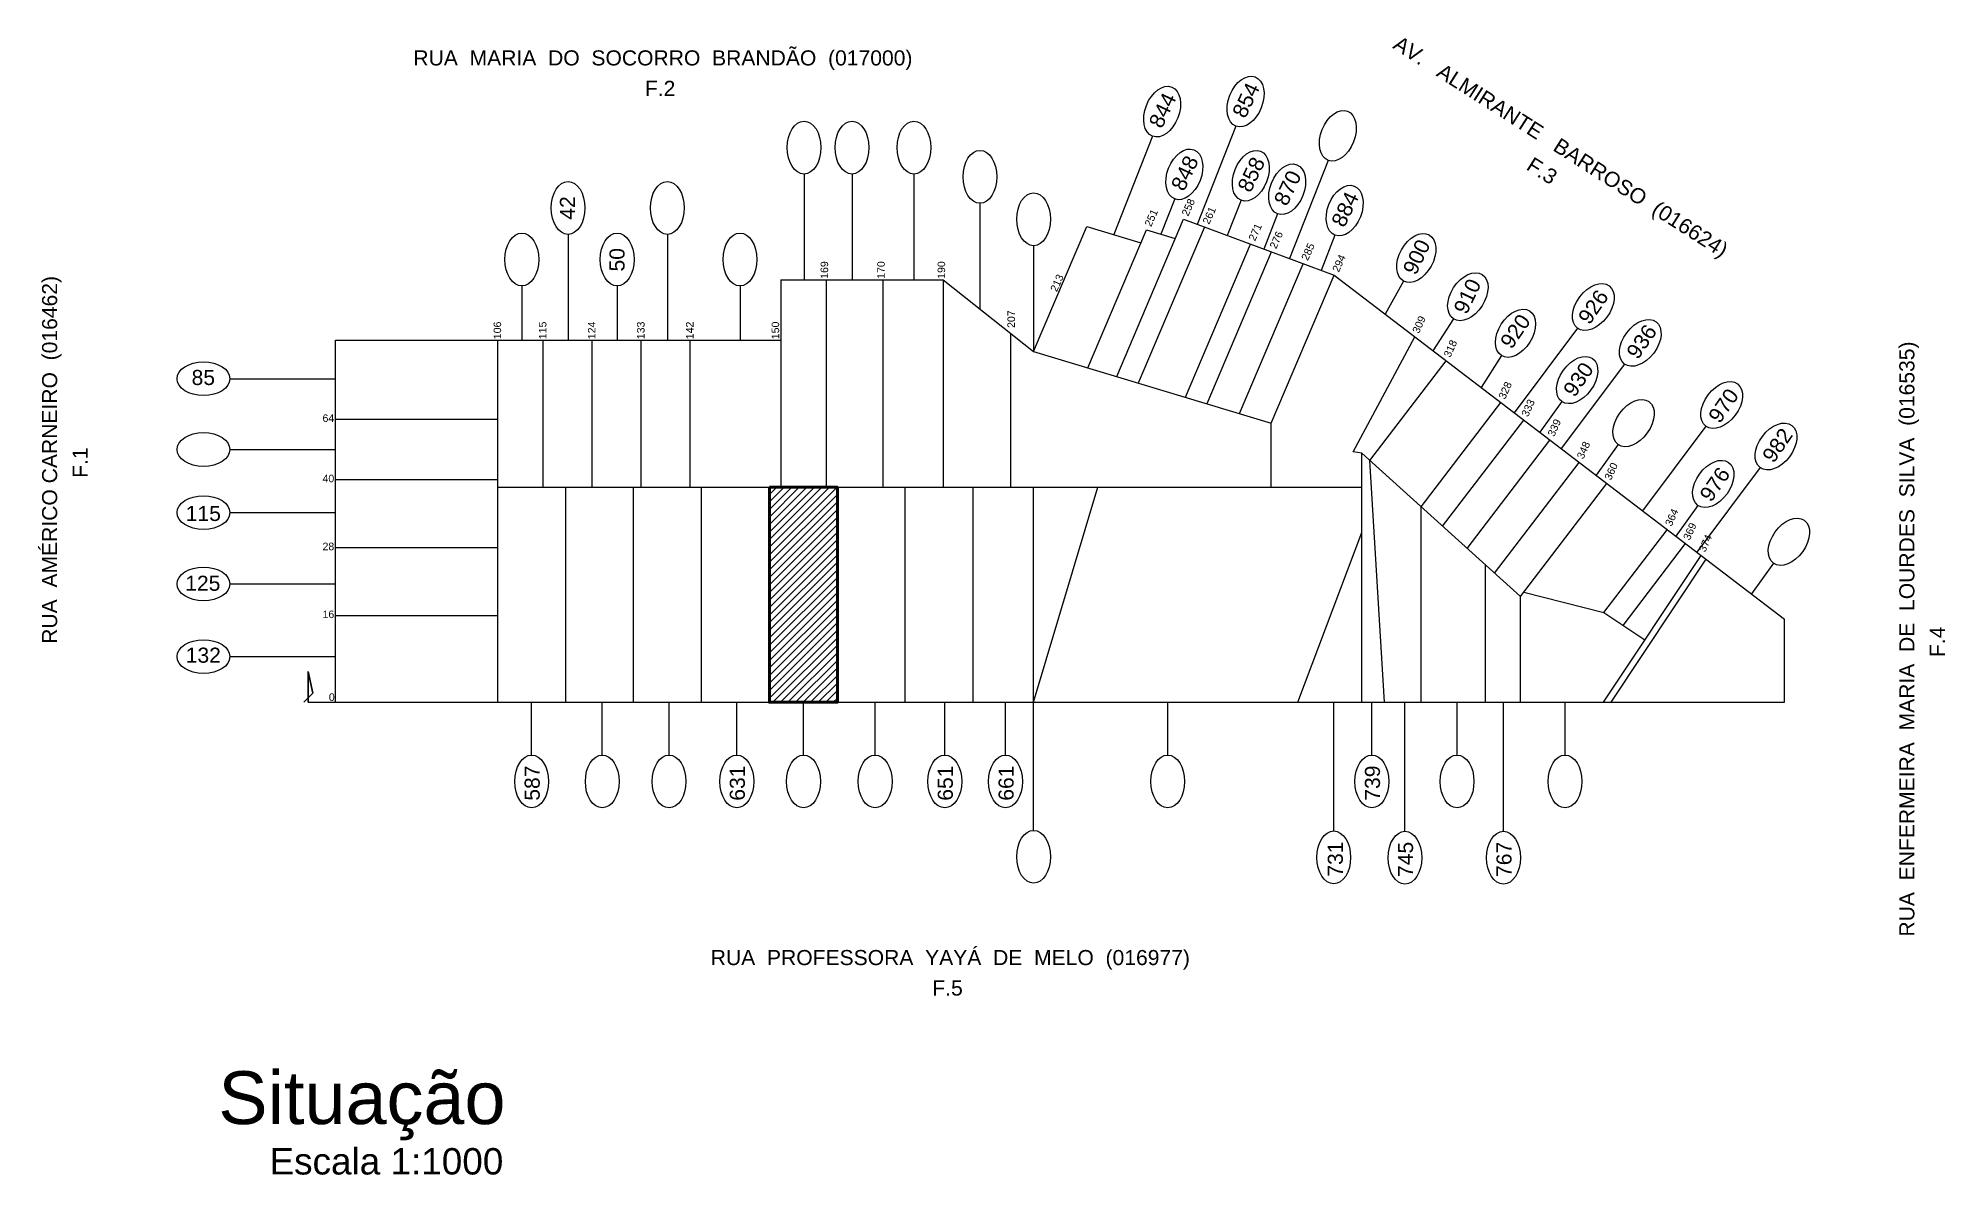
# Model space of a CAD drawing. Header units: millimetres. Extents: x 42 to 552, y 43 to 535.
# Drawn here: x 42.5 to 295.1, y 43.5 to 194.1 of the extents above.
import ezdxf
from ezdxf.enums import TextEntityAlignment as Align

# ---------------------------------------------------------------- set-up
doc = ezdxf.new("R2010")
doc.units = ezdxf.units.MM
doc.header["$LTSCALE"] = 0.75
doc.header["$MEASUREMENT"] = 0
for name, color, linetype, lineweight in [('Linhas', 7, 'Continuous', 15), ('Linhas finas', 7, 'Continuous', 0), ('Paredes', 7, 'Continuous', 50)]:
    doc.layers.add(name, color=color, linetype=linetype, lineweight=lineweight)
doc.layers.add('Textos', color=144, linetype='Continuous')
doc.styles.get("Standard").update_dxf_attribs({"font": 'arial.ttf'})

msp = doc.modelspace()

# ---------------------------------------------------------------- hatches: boundary and pattern name
at = {"layer": 'Linhas finas'}
h = msp.add_hatch(dxfattribs=at)
h.set_pattern_fill('JIS_WOOD', color=256)
h.set_pattern_definition([(45, (-721.7458, -710.46436), (-0.5, 0.5), [])])
h.paths.add_polyline_path([(148.395, 134.632), (139.395, 134.632), (139.395, 106.132), (148.395, 106.132)])

# ---------------------------------------------------------------- linework, layer by layer
at = {"layer": 'Linhas'}
for p, q in [((201.201, 182.487), (196.08, 169.457)), ((190.145, 181.146), (185.024, 168.116)), ((213.428, 177.945), (208.307, 164.916)), ((143.977, 176.132), (143.977, 162.132)), ((150.333, 176.132), (150.333, 162.132)), ((158.538, 176.132), (158.538, 162.132)), ((167.285, 172.26), (167.285, 158.26)), ((193.088, 172.83), (191.253, 168.161)), ((201.896, 172.647), (200.061, 167.978)), ((185.405, 149.312), (194.252, 170.136)), ((194.252, 170.136), (214.217, 162.721)), ((206.715, 170.857), (204.88, 166.189)), ((112.708, 168.132), (112.708, 154.132)), ((125.865, 168.132), (125.865, 154.132)), ((174.395, 152.632), (181.433, 169.199)), ((181.433, 169.199), (188.614, 167.033)), ((181.575, 150.467), (189.338, 168.738)), ((188.277, 148.446), (197.032, 169.053)), ((189.338, 168.738), (193.168, 167.583)), ((194.5, 146.569), (203.115, 166.844)), ((214.33, 168.029), (212.495, 163.36)), ((174.395, 166.632), (174.395, 152.632)), ((197.372, 145.702), (205.913, 165.805)), ((201.681, 144.403), (210.111, 164.246)), ((140.895, 162.132), (140.895, 134.632)), ((140.895, 162.132), (162.395, 162.132)), ((146.895, 162.132), (146.895, 134.632)), ((154.395, 162.132), (154.395, 134.632)), ((162.395, 162.132), (162.395, 134.632)), ((162.395, 162.132), (174.395, 152.632)), ((205.895, 143.132), (214.217, 162.721)), ((214.217, 162.721), (273.895, 117.132)), ((223.402, 161.951), (220.965, 157.566)), ((106.585, 161.31), (106.585, 154.132)), ((119.219, 161.31), (119.219, 154.132)), ((135.495, 161.31), (135.495, 154.132)), ((230.032, 156.933), (227.306, 152.722)), ((81.895, 106.132), (81.895, 154.132)), ((81.895, 154.132), (140.895, 154.132)), ((103.395, 106.132), (103.395, 154.132)), ((109.395, 134.632), (109.395, 154.132)), ((115.895, 134.632), (115.895, 154.132)), ((122.395, 134.632), (122.395, 154.132)), ((128.895, 134.632), (128.895, 154.132)), ((171.395, 134.632), (171.395, 155.007)), ((216.747, 139.3), (224.893, 154.565)), ((246.46, 155.707), (238.064, 144.504)), ((174.395, 152.632), (205.895, 143.132)), ((236.387, 152.072), (233.712, 147.828)), ((218.955, 138.173), (229.051, 151.389)), ((252.68, 150.955), (244.284, 139.752)), ((67.895, 149.005), (81.895, 149.005)), ((225.751, 132.024), (236.309, 145.845)), ((244.382, 145.988), (241.459, 141.91)), ((81.895, 143.632), (103.395, 143.632)), ((205.895, 134.632), (205.895, 143.132)), ((228.597, 129.449), (239.348, 143.523)), ((263.472, 142.711), (255.077, 131.508)), ((67.895, 139.624), (81.895, 139.624)), ((217.895, 139.132), (216.747, 139.3)), ((217.895, 106.132), (217.895, 139.132)), ((217.895, 139.132), (238.895, 120.132)), ((231.836, 126.519), (242.807, 140.88)), ((251.853, 140.28), (248.93, 136.203)), ((220.895, 106.132), (218.955, 138.173)), ((235.464, 123.236), (246.682, 137.921)), ((270.662, 137.219), (262.266, 126.015)), ((81.895, 135.632), (103.395, 135.632)), ((103.395, 134.632), (217.895, 134.632)), ((112.395, 106.132), (112.395, 134.632)), ((121.395, 106.132), (121.395, 134.632)), ((130.395, 106.132), (130.395, 134.632)), ((139.395, 106.132), (139.395, 134.632)), ((148.395, 106.132), (148.395, 134.632)), ((157.395, 106.132), (157.395, 134.632)), ((166.395, 106.132), (166.395, 134.632)), ((174.395, 106.132), (174.395, 134.632)), ((174.395, 106.132), (182.895, 134.632)), ((238.895, 120.132), (250.345, 135.122)), ((225.751, 106.132), (225.751, 132.024)), ((262.413, 132.213), (259.49, 128.136)), ((67.895, 131.261), (81.895, 131.261)), ((249.963, 118.001), (258.363, 128.997)), ((81.895, 126.632), (103.395, 126.632)), ((209.395, 106.132), (217.895, 128.632)), ((252.493, 116.318), (260.773, 127.156)), ((234.255, 106.132), (234.255, 124.33)), ((249.895, 106.132), (262.833, 125.583)), ((250.904, 106.132), (263.502, 125.071)), ((272.439, 124.554), (269.516, 120.477)), ((67.895, 121.806), (81.895, 121.806)), ((238.895, 106.132), (238.895, 120.132)), ((239.357, 120.737), (249.963, 118.001)), ((81.895, 117.632), (103.395, 117.632)), ((249.963, 118.001), (255.389, 114.392)), ((273.895, 106.132), (273.895, 117.132)), ((67.895, 112.175), (81.895, 112.175)), ((78.249, 106.132), (273.895, 106.132)), ((107.884, 99.132), (107.884, 106.132)), ((117.239, 99.132), (117.239, 106.132)), ((126.088, 99.132), (126.088, 106.132)), ((135.064, 99.132), (135.064, 106.132)), ((143.914, 99.132), (143.914, 106.132)), ((153.395, 99.132), (153.395, 106.132)), ((162.624, 99.132), (162.624, 106.132)), ((170.676, 99.132), (170.676, 106.132)), ((174.395, 89.149), (174.395, 106.132)), ((192.168, 99.132), (192.168, 106.132)), ((214.165, 89.07), (214.165, 106.132)), ((219.222, 99.132), (219.222, 106.132)), ((223.602, 89.023), (223.602, 106.132)), ((230.507, 99.132), (230.507, 106.132)), ((236.65, 89.023), (236.65, 106.132)), ((244.817, 99.132), (244.817, 106.132))]:
    msp.add_line(p, q, dxfattribs=at)
for centre, major_axis in [((191.425, 184.403), (1.28, 3.257)), ((202.481, 185.744), (1.28, 3.257)), ((214.709, 181.203), (1.28, 3.257)), ((143.977, 179.632), (0, 3.5)), ((150.333, 179.632), (0, 3.5)), ((158.538, 179.632), (0, 3.5)), ((194.368, 176.087), (1.28, 3.257)), ((203.176, 175.905), (1.28, 3.257)), ((167.285, 175.76), (0, 3.5)), ((207.996, 174.115), (1.28, 3.257)), ((112.708, 171.632), (0, 3.5)), ((125.865, 171.632), (0, 3.5)), ((215.61, 171.287), (1.28, 3.257)), ((174.395, 170.132), (0, 3.5)), ((106.585, 164.81), (0, 3.5)), ((119.219, 164.81), (0, 3.5)), ((135.495, 164.81), (0, 3.5)), ((225.102, 165.01), (1.7, 3.059)), ((231.934, 159.872), (1.902, 2.938)), ((248.558, 158.508), (2.099, 2.801)), ((238.254, 155.032), (1.867, 2.961)), ((254.779, 153.756), (2.099, 2.801)), ((246.421, 148.832), (2.039, 2.845)), ((64.395, 149.005), (-3.5, 0)), ((253.892, 143.125), (2.039, 2.845)), ((265.571, 145.512), (2.099, 2.801)), ((64.395, 139.624), (-3.5, 0)), ((272.761, 140.019), (2.099, 2.801)), ((264.452, 135.058), (2.039, 2.845)), ((64.395, 131.261), (-3.5, 0)), ((274.478, 127.399), (2.039, 2.845)), ((64.395, 121.806), (-3.5, 0)), ((64.395, 112.175), (-3.5, 0)), ((107.884, 95.632), (0, -3.5)), ((117.239, 95.632), (0, -3.5)), ((126.088, 95.632), (0, -3.5)), ((135.064, 95.632), (0, -3.5)), ((143.914, 95.632), (0, -3.5)), ((153.395, 95.632), (0, -3.5)), ((162.624, 95.632), (0, -3.5)), ((170.676, 95.632), (0, -3.5)), ((192.168, 95.632), (0, -3.5)), ((219.222, 95.632), (0, -3.5)), ((230.507, 95.632), (0, -3.5)), ((244.817, 95.632), (0, -3.5)), ((174.395, 85.649), (0, -3.5)), ((214.165, 85.57), (0, -3.5)), ((223.602, 85.523), (0, -3.5)), ((236.65, 85.523), (0, -3.5))]:
    msp.add_ellipse(centre, major_axis=major_axis, ratio=0.6405959, dxfattribs=at)
at = {"layer": 'Paredes'}
msp.add_lwpolyline([(139.395, 134.632), (148.395, 134.632), (148.395, 106.132), (139.395, 106.132)], close=True, dxfattribs=at)
at = {"layer": 'Textos'}
for p, q in [((78.249, 106.132), (78.249, 110.184)), ((78.249, 110.184), (78.906, 107.321)), ((78.906, 107.321), (77.702, 106.117))]:
    msp.add_line(p, q, dxfattribs=at)

# ---------------------------------------------------------------- texts
for s, height, p in [('RUA  MARIA  DO  SOCORRO  BRANDÃO  (017000)', 2, (125.275, 190.524)), ('F.2', 2, (124.908, 186.487)), ('85', 2, (64.376, 148.171)), ('64', 1, (80.95, 143.28)), ('40', 1, (80.95, 135.28)), ('115', 2, (64.376, 130.15)), ('28', 1, (80.95, 126.28)), ('125', 2, (64.311, 120.898)), ('16', 1, (80.95, 117.28)), ('132', 2, (64.376, 111.364)), ('0', 1, (81.397, 106.302)), ('RUA  PROFESSORA  YAYÁ  DE  MELO  (016977)', 2, (163.361, 71.29)), ('F.5', 2, (162.994, 67.253)), ('Situação', 7, (85.395, 50.22)), ('Escala 1:1000', 3.5, (88.639, 43.539))]:
    msp.add_text(s, height=height, dxfattribs=at).set_placement(p, align=Align.CENTER)
for s, height, rotation, p in [('AV.   ALMIRANTE   BARROSO  (016624)', 2, 327.44133, (243.72, 178.931)), ('854', 2, 64.58065, (203.434, 185.488)), ('844', 2, 64.58065, (192.378, 184.148)), ('848', 2, 64.58065, (195.321, 175.831)), ('858', 2, 64.58065, (204.129, 175.649)), ('F.3', 2, 327.44133, (241.238, 175.726)), ('870', 2, 64.58065, (208.948, 173.859)), ('42', 2, 90, (113.626, 171.637)), ('258', 1, 65.89161, (195.345, 171.52)), ('884', 2, 64.58065, (216.563, 171.031)), ('251', 1, 65.89161, (190.431, 170.123)), ('261', 1, 65.89161, (198.125, 170.437)), ('271', 1, 65.89161, (204.208, 168.229)), ('276', 1, 65.89161, (207.006, 167.189)), ('285', 1, 65.89161, (211.204, 165.63)), ('900', 2, 64.58065, (226.041, 164.72)), ('50', 2, 90, (120.192, 164.772)), ('169', 1, 90, (147.172, 163.409)), ('170', 1, 90, (154.672, 163.409)), ('190', 1, 90, (162.672, 163.409)), ('294', 1, 65.89161, (215.31, 164.105)), ('RUA  AMÉRICO CARNEIRO  (016462)', 2, 90, (45.011, 138.247)), ('213', 1, 65.89161, (177.944, 161.499)), ('910', 2, 64.58065, (232.764, 159.507)), ('926', 2, 55.54498, (249.369, 157.968)), ('207', 1, 90, (171.925, 156.897)), ('309', 1, 65.89161, (225.917, 155.975)), ('920', 2, 55.54498, (239.044, 154.733)), ('106', 1, 90, (103.842, 155.409)), ('115', 1, 90, (109.842, 155.409)), ('124', 1, 90, (116.342, 155.409)), ('133', 1, 90, (122.842, 155.409)), ('142', 1, 90, (129.342, 155.409)), ('150', 1, 90, (140.682, 155.409)), ('318', 1, 65.89161, (230.075, 152.799)), ('936', 2, 55.54498, (255.775, 153.36)), ('RUA  ENFERMEIRA  MARIA  DE  LOURDES  SILVA  (016535)', 2, 90, (291.104, 114.506)), ('930', 2, 55.54498, (247.398, 148.353)), ('328', 1, 65.89161, (237.333, 147.255)), ('970', 2, 55.54498, (266.627, 144.879)), ('333', 1, 65.89161, (240.372, 144.933)), ('339', 1, 65.89161, (243.844, 142.308)), ('982', 2, 55.54498, (273.772, 139.625)), ('F.1', 2, 90, (49.048, 137.88)), ('348', 1, 65.89161, (247.706, 139.331)), ('360', 1, 65.89161, (251.37, 136.532)), ('976', 2, 55.54498, (265.478, 134.453)), ('364', 1, 65.89161, (259.401, 130.424)), ('369', 1, 65.89161, (261.797, 128.566)), ('374', 1, 65.89161, (263.857, 126.993)), ('F.4', 2, 90, (295.141, 114.139)), ('587', 2, 90, (108.954, 95.411)), ('631', 2, 90, (136.135, 95.411)), ('651', 2, 90, (163.695, 95.411)), ('661', 2, 90, (171.746, 95.411)), ('739', 2, 90, (220.293, 95.411)), ('731', 2, 90, (215.371, 85.342)), ('745', 2, 90, (224.672, 85.301)), ('767', 2, 90, (237.721, 85.301))]:
    msp.add_text(s, height=height, rotation=rotation, dxfattribs=at).set_placement(p, align=Align.CENTER)

doc.saveas('drawing.dxf')
